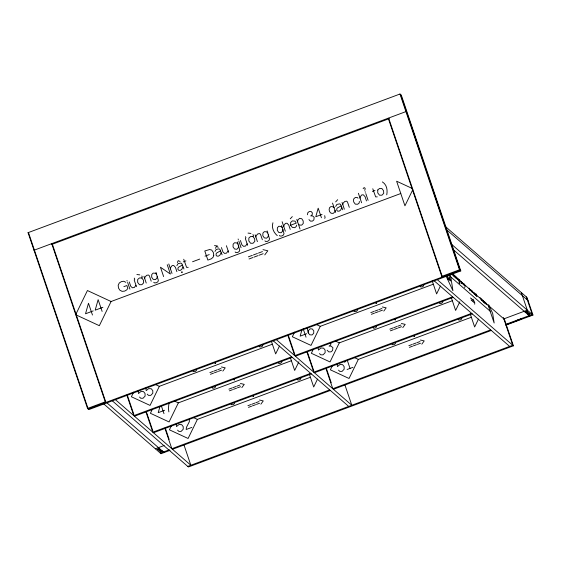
<?xml version="1.0" encoding="UTF-8"?>
<svg xmlns="http://www.w3.org/2000/svg" width="561" height="561" viewBox="0 0 561 561"><rect width="100%" height="100%" fill="white"/><g stroke="black" fill="none" stroke-linecap="round" stroke-linejoin="round"><path stroke-width="0.84" d="M290.619 225.22L290.64 222.5L292.372 220.887L295.023 221.139L296.236 223.124L290.619 225.22L292.302 227.366L294.784 227.689L296.236 226.497L296.664 225.115M308.248 332.862L308.445 330.562L310.03 328.865L312.204 328.914L313.774 330.808L313.718 333.311L312.091 334.945L309.735 334.798L308.248 332.862L307.119 328.038M386.746 194.828C387.686 190.06 386.88 184.632 382.378 181.918M359.356 201.441L359.187 203.047L357.638 204.253L355.288 204.134L353.689 201.939L353.479 199.898L353.935 198.622L355.386 197.465L357.126 197.43L358.044 198.201M334.994 210.361L334.819 211.714L333.451 213.271L331.846 213.397L330.478 212.829L329.44 211.28L329.125 209.407L329.545 207.689L330.941 206.574L332.757 206.743L334.075 207.647M330.934 342.841L330.66 344.903L329.083 346.137L331.067 346.088L332.911 347.694L332.561 350.506L331.018 351.859L328.809 351.901L327.126 350.218M363.219 188.692L363.29 188.152L364.601 187.669L365.218 188.615L364.734 190.417M272.919 222.78C271.384 227.57 273.586 232.513 277.274 235.641M307.456 214.772L307.779 212.745L309.244 211.553L311.124 211.497L312.393 212.928L312.147 214.793L310.717 215.915L312.512 215.873L314.181 217.324L313.865 219.863L312.47 221.09L310.471 221.132L308.95 219.603M297.596 221.84L297.905 219.968L299.567 218.341L301.776 218.741L303.178 220.943L303.256 223.446L301.748 225.087L299.679 225.101L298.403 224.225M176.862 265.641L178.096 263.607L180.951 263.06L181.862 263.775L183.938 269M215.003 251.419L216.237 249.386L219.092 248.846L220.01 249.561L222.086 254.778M335.667 206.441L336.902 204.407L339.756 203.86L340.667 204.576L342.743 209.8M157.318 276.342L156.94 278.039L155.509 279.609L153.188 279.35L151.659 277.211L151.751 274.546L153.139 273.102L155.25 273.256L156.652 274.378M238.691 246.006L238.313 247.703L236.882 249.273L234.561 249.014L233.032 246.875L233.131 244.21L234.519 242.766L236.623 242.92L238.032 244.042M268.481 234.898L268.102 236.595L266.671 238.173L264.357 237.906L262.821 235.767L262.92 233.103L264.308 231.665L266.412 231.819L267.821 232.934M282.961 229.505L282.576 231.195L281.152 232.773L278.831 232.513L277.302 230.368L277.393 227.71L278.782 226.265L280.886 226.42L282.295 227.542M170.425 268.838L170.775 267.331L172.143 265.605L173.707 265.493L175.425 267.309L176.89 271.636M283.768 226.581L284.111 225.08L285.486 223.348L287.043 223.243L288.768 225.052L290.233 229.386M360.036 198.152L360.379 196.645L361.754 194.919L363.318 194.807L365.036 196.623L366.501 200.95M144.675 278.445L145.004 277.099L146.673 275.311L148.448 275.016L149.359 275.76L151.204 281.208M168.959 402.994L168.405 408.653L168.882 411.879M255.844 237.001L256.167 235.655L257.836 233.874L259.617 233.572L260.521 234.316L262.366 239.771M342.778 204.597L343.108 203.25L344.77 201.462L346.551 201.168L347.455 201.911L349.307 207.36M160.011 406.276L158.216 412.658L164.632 410.259M301.979 329.672L300.156 336.151L306.671 333.718M196.63 369.629L196.28 370.73L195.039 371.564L193.524 371.641L193.005 371.158M215.648 386.164L215.298 387.265L214.064 388.1L212.549 388.177L212.03 387.693M234.666 402.7L234.323 403.801L233.081 404.635L231.567 404.712L231.048 404.229M262.92 344.917L262.576 346.018L261.335 346.852L259.82 346.929L259.301 346.446M281.938 361.452L281.594 362.553L280.353 363.381L278.838 363.465L278.319 362.981M300.962 377.988L300.612 379.089L299.378 379.916L297.856 380L297.337 379.517M357.574 309.63L357.231 310.731L355.99 311.558L354.475 311.643L353.956 311.159M376.599 326.165L376.249 327.266L375.014 328.094L373.5 328.178L372.974 327.694M395.617 342.701L395.267 343.802L394.032 344.629L392.518 344.713L391.999 344.23M423.871 284.918L423.52 286.019L422.286 286.846L420.771 286.93L420.245 286.447M442.888 301.453L442.545 302.554L441.304 303.382L439.789 303.466L439.27 302.982M461.913 317.989L461.563 319.09L460.322 319.917L458.807 320.001L458.288 319.518M177.332 262.541L178.237 260.641L180.13 261.496M215.48 248.32L216.378 246.419L218.278 247.275M182.942 266.959L181.834 269.273L180.404 270.325L178.868 270.381L177.942 269.441L177.984 267.997L178.573 267.183L182.311 265.101M221.083 252.738L219.975 255.059L218.545 256.104L217.009 256.16L216.09 255.22L216.125 253.775L216.721 252.962L220.459 250.879M341.74 207.759L340.639 210.073L339.209 211.125L337.673 211.181L336.747 210.242L336.789 208.797L337.378 207.984L341.116 205.901M111.092 301.509L99.332 325.689L75.665 314.714L87.432 290.535L111.092 301.509L400.785 193.517M133.609 392.174L131.386 396.753L150.053 405.414L159.331 386.333L272.365 344.195M152.262 409.467L150.404 413.289L169.071 421.942L178.356 402.868L291.39 360.73M171.652 425.245L169.422 429.817L188.096 438.478L197.374 419.404L310.408 377.265M279.476 346.046L275.654 353.9L271.545 341.768M294.56 332.168L292.337 336.747L311.004 345.408L320.282 326.334L433.316 284.196M298.88 361.796L294.672 370.435L290.289 357.49M313.213 349.468L311.355 353.283L330.022 361.943L339.3 342.869L452.334 300.724M317.512 379.117L313.697 386.971L309.314 374.026M412.805 189.66L404.944 205.817L396.62 181.21L412.391 188.531M332.603 365.239L330.373 369.818L349.04 378.479L358.325 359.398L471.359 317.26M440.427 286.047L436.605 293.901L432.222 280.956M459.824 301.797L455.623 310.436L451.24 297.491M478.463 319.111L474.641 326.972L470.265 314.027M344.692 362.385L345.45 360.884M324.707 218.397L325.078 217.682L324.7 215.655M141.772 277.968L143.49 280.234L143.644 282.835L141.884 284.686L139.465 284.715L137.662 282.407L137.697 279.49L139.423 277.961L141.772 277.968L142.319 277.057L141.8 275.984M252.934 236.532L254.652 238.79L254.806 241.391L253.046 243.25L250.627 243.278L248.825 240.964L248.86 238.053L250.585 236.518L252.934 236.532L253.481 235.62L252.962 234.547M135.979 285.269L134.31 287.512L132.375 287.779L130.72 286.257L129.254 281.938M228.159 250.9L226.497 253.144L224.561 253.418L222.899 251.896L221.441 247.569M247.142 243.825L245.473 246.069L243.537 246.342L241.882 244.82L240.417 240.494M264.764 254.911L267.828 250.781L262.983 249.652M222.815 371.102L225.234 367.841L221.406 366.95M241.833 387.637L244.252 384.376L240.431 383.486M260.851 404.172L263.27 400.912L259.448 400.021M383.766 311.103L386.178 307.842L382.357 306.951M402.784 327.638L405.203 324.377L401.381 323.487M421.802 344.166L424.221 340.913L420.399 340.022M290.268 218.797L292.302 216.616M335.653 201.883L337.687 199.702M188.215 267.324L186.603 267.401L183.72 259.238M377.273 196.841L375.667 196.918L372.785 188.755M28.05 232.675L399.986 94.017L401.304 95.167L460.798 270.935L88.862 409.593L87.544 408.443L28.05 232.675L28.709 233.243L88.203 409.018L460.139 270.367L400.645 94.592M51.9 244.393L389.348 118.595M183.321 261.861L185.929 260.886M372.378 191.378L374.986 190.403M204.982 256.167L209.267 254.575M123.862 286.643L126.877 285.521L127.859 288.417L126.695 289.904L124.668 291.103L122.074 291.355L119.844 290.156L118.483 288.003L118.189 285.269L119.255 283.017L121.442 281.58L123.764 281.25L125.79 282.302M192.556 261.756L199.744 259.077M322.042 214.407L315.78 216.742L318.185 208.18L321.425 217.752M181.575 272.295L182.283 272.036M93.224 310.906L85.524 313.781L88.484 303.256L92.467 315.023M102.88 307.309L95.181 310.177L98.14 299.651L102.123 311.425M248.355 256.847L252.317 255.367M253.418 254.953L257.38 253.481M258.474 253.067L262.443 251.594M249.07 258.965L253.032 257.485M254.133 257.078L258.095 255.599M259.196 255.192L263.158 253.712M87.544 408.443L105.258 401.844L105.917 402.412L52.369 244.217L51.71 243.649L105.258 401.844M388.219 118.196L441.766 276.391L459.48 269.792L460.798 270.935M214.947 363.283L215.501 363.072M375.898 303.284L376.452 303.073M209.87 372.623L212.998 371.459M213.86 371.137L216.988 369.972M217.857 369.65L220.985 368.479M370.814 312.624L373.942 311.46M374.811 311.138L377.939 309.967M378.801 309.644L381.929 308.48M210.431 374.299L213.559 373.135M214.428 372.813L217.556 371.641M218.418 371.319L221.546 370.155M371.382 314.3L374.51 313.129M375.379 312.807L378.507 311.643M379.369 311.32L382.497 310.156M291.643 356.803L133.791 415.652L126.821 395.049M452.594 296.804L294.742 355.646L287.821 335.212M134.451 416.22L292.302 357.378M295.402 356.221L453.253 297.379M233.965 379.818L234.526 379.608M394.916 319.819L395.47 319.609M228.888 389.159L232.016 387.995M232.878 387.672L236.006 386.508M236.875 386.178L240.003 385.014M389.839 329.16L392.966 327.996M393.829 327.666L396.957 326.502M397.826 326.179L400.954 325.015M229.456 390.835L232.584 389.664M233.446 389.341L236.574 388.177M237.443 387.854L240.571 386.69M390.4 330.829L393.527 329.665M394.397 329.342L397.525 328.178M398.394 327.855L401.522 326.691M310.661 373.338L152.809 432.18L145.839 411.585M471.612 313.34L313.76 372.181L306.846 351.747M153.469 432.755L311.32 373.914M314.419 372.756L472.271 313.908M252.983 396.354L253.544 396.143M413.934 336.348L414.495 336.144M247.906 405.694L251.033 404.53M251.903 404.208L255.031 403.036M255.893 402.714L259.021 401.55M408.857 345.695L411.984 344.524M412.854 344.202L415.974 343.037M416.844 342.715L419.972 341.551M191.848 427.398L186.182 429.516L186.42 427.398L189.345 421.662L189.316 419.305M347.098 369.503L352.974 367.315M248.474 407.37L251.601 406.199M252.464 405.876L255.592 404.712M256.461 404.39L259.589 403.226M409.425 347.364L412.552 346.2M413.415 345.878L416.543 344.713M417.412 344.391L420.54 343.22M155.362 448.793L164.163 445.511M503.827 318.886L527.291 310.135L521.344 292.562M159.457 448.498L157.508 449.228L160.516 451.843L162.466 451.114M525.187 312.154L527.137 311.432L530.145 314.048L528.196 314.77M157.641 449.347L159.59 448.618M525.327 312.274L527.277 311.551M160.376 451.724L162.325 450.995M528.062 314.651L530.005 313.929M329.679 389.874L171.834 448.716L164.857 428.12M490.63 329.875L332.778 388.717L325.864 368.275M160.355 453.134L169.387 449.768M505.461 324.482L532.291 314.483L526.337 296.902M505.875 324.847L521.457 319.034L521.043 318.676M172.493 449.291L330.345 390.449M333.444 389.292L491.289 330.443M103.554 403.752L161.014 453.709L170.046 450.343M505.854 325.156L532.95 315.058L527.003 297.477L445.925 226.995M187.753 466.408L512.754 345.253L503.343 317.463M504.283 318.851L513.413 345.821L188.412 466.983L112.333 400.842M465.399 286.383L464.606 284.715M474.199 294.034L473.407 292.365M248.046 233.088L250.935 233.432M214.505 245.592L217.395 245.928M136.884 274.525L139.773 274.869M316.397 324.524L320.282 326.334M335.415 341.06L339.3 342.869M354.433 357.595L358.325 359.398M155.446 384.53L159.331 386.333M174.464 401.066L178.356 402.868M193.482 417.594L197.374 419.404M406.592 112.172L405.933 111.597L33.997 250.248L34.663 250.823M446.963 230.073L528.041 300.556M451.871 244.575L532.95 315.058M452.706 249.147L529.85 316.208M520.335 318.936L520.748 319.3M452.019 273.845L504.598 319.56M449.747 274.68L450.827 277.001L490.139 311.173M470.413 297.947L471.226 298.648M471.45 298.845L472.257 299.553M472.488 299.749L473.295 300.458M447.594 278.712L449.116 280.037M471.1 299.988L471.913 300.689M472.138 300.885L472.951 301.594M473.175 301.79L473.989 302.498M441.766 276.391L442.426 276.966L388.878 118.771M437.328 279.687L513.413 345.821M434.228 280.844L509.654 346.403M245.409 236.658L245.935 237.731L245.388 238.642L247.625 245.269M276.384 339.685L351.803 405.252L344.826 384.657M273.284 340.843L348.704 406.409M134.247 278.102L134.773 279.175L134.219 280.086L136.463 286.706M115.433 399.684L190.852 465.251L183.938 444.817M106.653 402.595L164.114 452.552M279.406 235.445L280.065 236.055L281.987 235.957L283.557 234.898L283.999 233.509L281.608 225.515M264.932 240.844L265.591 241.454L267.513 241.349L269.084 240.297L269.518 238.902L267.134 230.908M235.143 251.945L235.802 252.562L237.724 252.457L239.288 251.405L239.729 250.01L237.345 242.015M153.77 282.281L154.429 282.891L156.351 282.793L157.914 281.741L158.356 280.346L155.972 272.351M338.507 370.141L339.819 371.389L342.091 371.368L344.159 369.215L344.131 366.621L342.624 364.671L339.931 364.531L337.463 366.592L337.084 364.019M319.482 353.598L320.794 354.847L323.059 354.825L325.128 352.673L325.1 350.085L323.592 348.143L320.906 348.002L318.445 350.064L318.066 347.49M147.227 394.152L148.518 395.386L150.762 395.372L152.809 393.247L152.781 390.68L151.288 388.759L148.63 388.612L146.19 390.652L145.818 388.114M177.564 430.147L178.875 431.402L181.154 431.388L183.237 429.221L183.202 426.619L181.694 424.663L178.987 424.523L176.512 426.591L176.133 424.011M139.507 397.034L140.804 398.268L143.048 398.247L145.089 396.122L145.061 393.556L143.567 391.634L140.909 391.494L138.476 393.534L138.097 390.989M451.696 274.098L452.397 275.135L452.706 274.504M457.986 279.315L458.716 280.633L458.491 278.873L459.901 283.487L458.821 281.945M473.014 299.16L474.676 302.372L474.725 304.223M488.68 304.798L492.677 313.382L494.15 323.017L488.063 305.051M446.086 276.089L452.923 290.759L450.827 277.001M453.351 274.995L454.368 276.853L454.34 275.851L454.81 277.239M479.999 297.449L481.569 300.5L481.485 298.74M461.086 281.713L461.766 283.284L461.212 281.643M448.632 277.653L450.308 281.068L450.441 280.135L448.849 275.311M483.435 301.033L484.346 302.912L484.311 301.425L485.069 303.536M474.978 293.684L475.889 295.563L475.861 294.069L476.612 296.187M470.567 289.848L471.485 291.734L471.45 290.24L472.208 292.358M462.902 283.186L463.814 285.065L463.786 283.578L464.536 285.689M469.066 288.144L469.957 290.409L469.501 288.726M454.438 275.037L455.925 278.2L455.588 276.117M485.707 302.61L486.415 304.714M484.648 301.608L485.398 303.831M482.923 300.205L483.624 302.288M481.871 299.188L482.621 301.418M476.121 294.048L476.941 296.474M473.828 292.274L474.55 294.399M471.71 290.212L472.537 292.646M399.986 94.017L459.48 269.792M464.557 286.909L464.796 287.625M462.39 282.358L463.098 284.441M461.591 282.085L462.096 283.564M459.543 279.616L460.378 282.078M457.124 277.765L457.832 279.862M456.065 276.755L456.815 278.978M452.916 274.448L453.463 276.068M446.984 275.332L448.351 279.371M414.116 335.955L414.313 336.537M365.148 191.645L365.365 192.29M365.814 193.622L368.093 200.354M358.388 193.279L361.6 202.773M395.098 319.419L395.295 320.001M342.042 202.423L344.342 209.211M376.073 302.884L376.277 303.466M332.519 203.061L335.695 212.43M347.273 360.253L350.029 368.409M296.79 219.456L300.016 228.993M282.12 221.714L285.332 231.209M326.523 368.85L331.228 382.749M303.192 328.816L306.033 337.203M307.505 352.315L313.865 371.123M255.108 234.828L257.401 241.623M288.48 335.78L294.848 354.587M238.116 239L238.334 239.645M238.79 240.978L241.069 247.71M226.406 245.718L228.65 252.345M253.165 395.954L253.362 396.543M234.147 379.418L234.344 380.007M215.129 362.883L215.326 363.472M181.806 271.797L182.052 272.534M168.777 263.965L171.996 273.459M167.227 264.694L170.397 274.056L160.453 267.218L163.623 276.58M143.939 276.271L146.239 283.06M126.954 280.444L127.172 281.082M127.62 282.414L129.907 289.153M161.47 406.206L164.001 413.695M165.523 428.695L169.149 439.403M160.474 452.11L161.014 453.709M146.498 412.16L152.915 431.107M127.48 395.624L133.897 414.572M377.77 189.99L377.735 192.907L379.545 195.214L381.957 195.186L383.724 193.335L383.563 190.733L381.852 188.475L379.502 188.461L377.77 189.99M213.755 255.311L213.103 257.226L211.357 258.789L207.872 260.087L204.786 250.97L209.667 249.519L211.742 250.094L213.404 252.59L213.755 255.311M159.303 449.866L159.829 449.719L159.303 449.866M160.151 450.602L160.677 450.455L160.151 450.602M517.628 320.17L518.154 320.022L517.628 320.17M526.982 312.793L527.515 312.652L527.017 312.765M527.831 313.529L528.364 313.389L527.866 313.508"/></g></svg>
